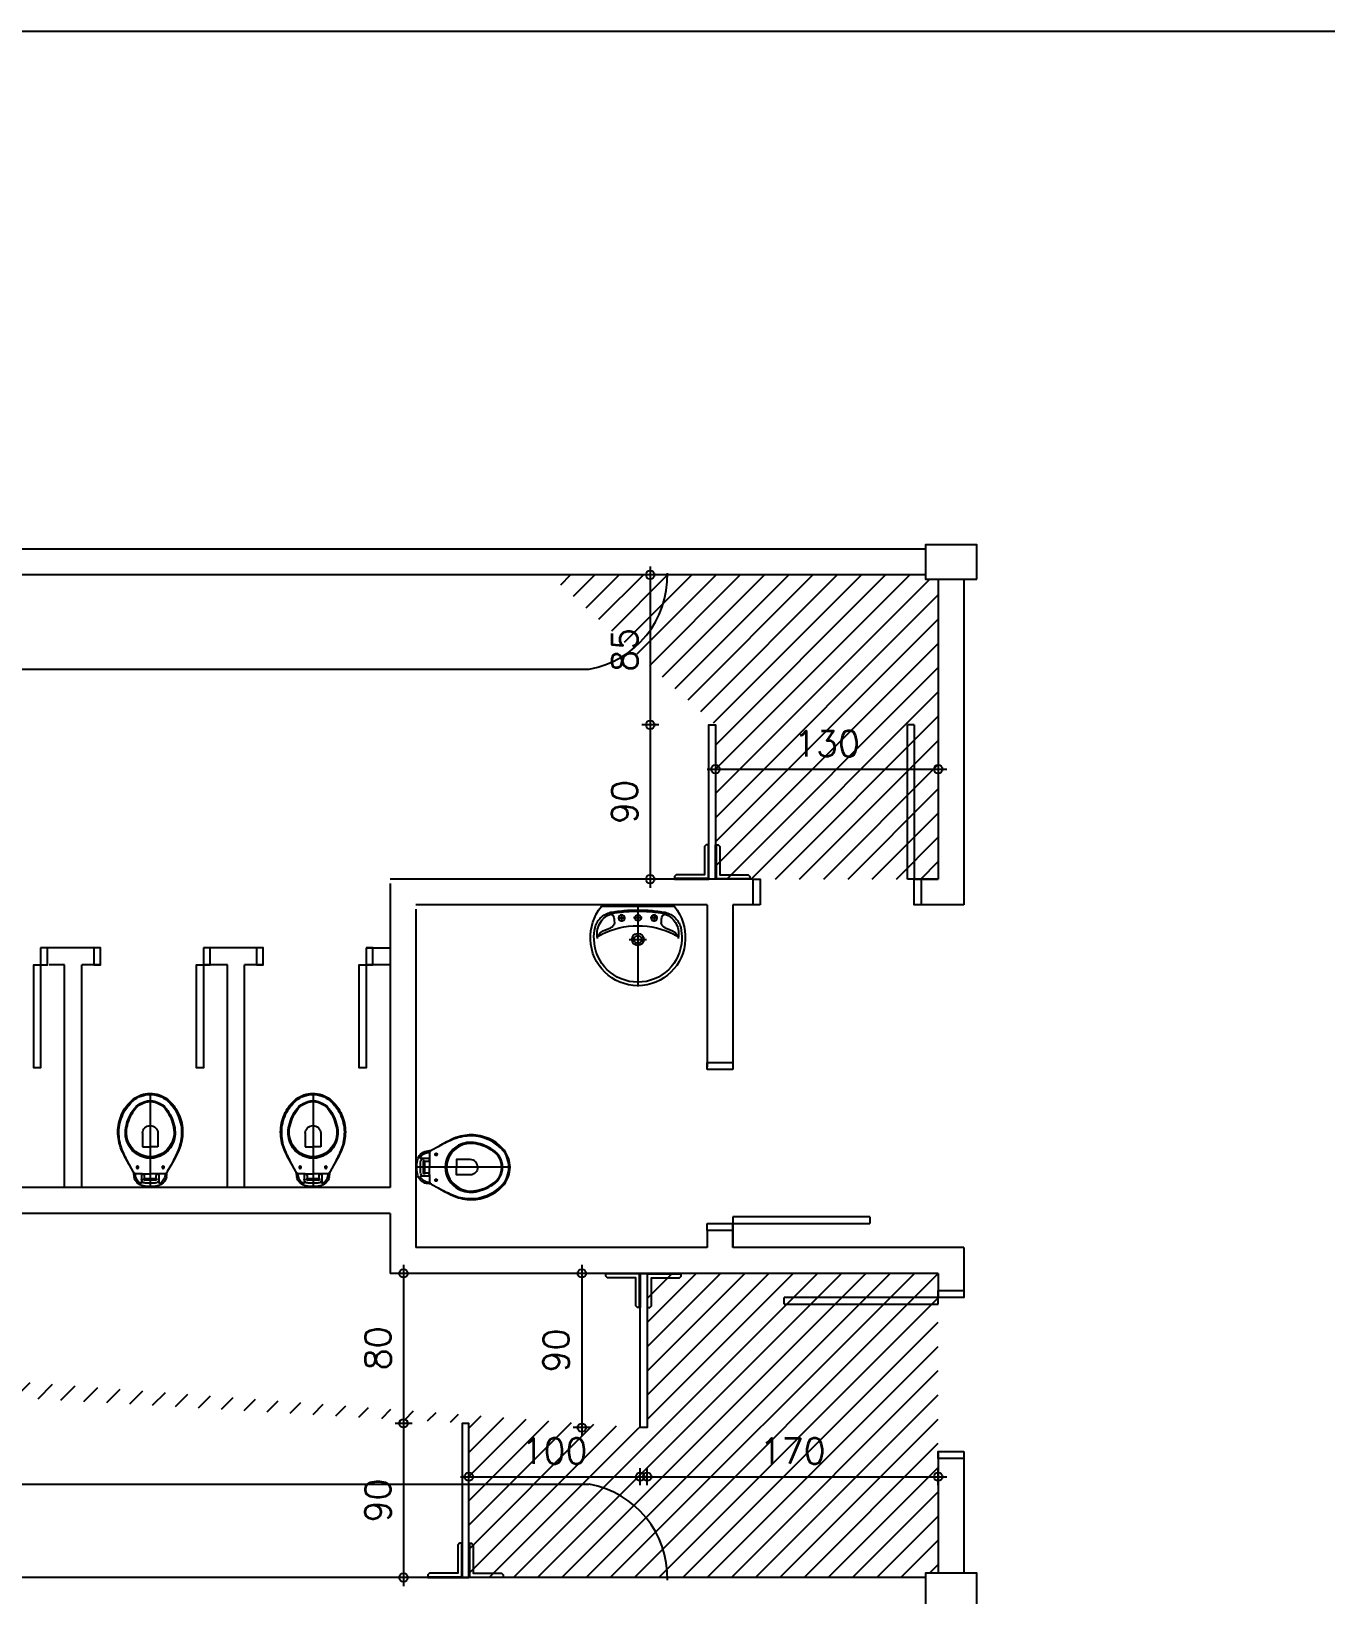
# Model space of a CAD drawing. Header units: millimetres. Extents: x 20431 to 27288, y 6147 to 13165.
# Drawn here: x 21344 to 22099, y 12253 to 13165 of the extents above; entities that cross this region are included whole.
import ezdxf

# ---------------------------------------------------------------- set-up
doc = ezdxf.new("R2010")
doc.units = ezdxf.units.MM
doc.header["$MEASUREMENT"] = 0
doc.linetypes.add('CONTINU', pattern=[0])
for name, color, linetype in [('Arqui-02', 2, 'Continuous'), ('Arqui-Aberturas', 63, 'Continuous'), ('Arqui-DivisóriaGesso', 211, 'Continuous'), ('Arqui-DivisóriaLeve', 241, 'Continuous'), ('Arqui-Louças', 30, 'Continuous'), ('Arqui-Paredes', 3, 'Continuous'), ('Arqui-Pilares', 4, 'Continuous')]:
    doc.layers.add(name, color=color, linetype=linetype)
doc.styles.get("Standard").update_dxf_attribs({"font": 'romans.shx'})
doc.dimstyles.new('75', dxfattribs={"dimtxt": 15, "dimasz": 10, "dimexe": 7.5, "dimexo": 7.5, "dimgap": 7.5, "dimtad": 1, "dimdec": 0, "dimtxsty": 'Standard', "dimblk": 'ARCHTICK', "dimcen": 2.5, "dimdle": 7.5, "dimse1": 1, "dimse2": 1, "dimsd1": 1, "dimsd2": 1, "dimclrd": 256, "dimclre": 256, "dimclrt": 2, "dimadec": 0, "dimazin": 0, "dimtfac": 1, "dimtdec": 0, "dimtix": 1, "dimtmove": 2, "dimatfit": 3, "dimfxl": 1, "dimarcsym": 0})
pattern_1 = [(45, (0, 0), (-7.071068, 7.071068), [])]

# ---------------------------------------------------------------- blocks, each defined once
blk = doc.blocks.new('*D45')
at = {"layer": 'DEFPOINTS', "color": 0, "transparency": 16777216}
for p in [(21743.3, 12734.77), (21873.3, 12734.77), (21873.3, 12734.77)]:
    blk.add_point(p, dxfattribs=at)
at = {"layer": 'Arqui-DivisóriaLeve', "color": 2, "transparency": 16777216, "insert": (21808.3, 12749.77), "char_height": 15, "attachment_point": 5}
blk.add_mtext('130', dxfattribs=at)
blk = doc.blocks.new('_ArchTick')
at = {"color": 0, "linetype": 'ByBlock', "const_width": 0.15}
blk.add_lwpolyline([(-0.5, -0.5), (0.5, 0.5)], dxfattribs=at)
blk = doc.blocks.new('*D46')
at = {"layer": 'DEFPOINTS', "color": 0, "transparency": 16777216}
for p in [(21705.18, 12760.65), (21705.18, 12760.65), (21705.18, 12670.65)]:
    blk.add_point(p, dxfattribs=at)
at = {"layer": 'Arqui-DivisóriaLeve', "color": 2, "transparency": 16777216, "insert": (21690.18, 12715.65), "char_height": 15, "attachment_point": 5, "rotation": 90}
blk.add_mtext('90', dxfattribs=at)
blk = doc.blocks.new('*D47')
at = {"layer": 'DEFPOINTS', "color": 0, "transparency": 16777216}
for p in [(21599.3, 12322.01), (21599.3, 12322.01), (21699.3, 12322.01)]:
    blk.add_point(p, dxfattribs=at)
at = {"layer": 'Arqui-DivisóriaLeve', "color": 2, "transparency": 16777216, "insert": (21649.3, 12337.01), "char_height": 15, "attachment_point": 5}
blk.add_mtext('100', dxfattribs=at)
blk = doc.blocks.new('*D48')
at = {"layer": 'DEFPOINTS', "color": 0, "transparency": 16777216}
for p in [(21561.18, 12353.15), (21561.18, 12353.15), (21561.18, 12263.15)]:
    blk.add_point(p, dxfattribs=at)
at = {"layer": 'Arqui-DivisóriaLeve', "color": 2, "transparency": 16777216, "insert": (21546.18, 12308.15), "char_height": 15, "attachment_point": 5, "rotation": 90}
blk.add_mtext('90', dxfattribs=at)
blk = doc.blocks.new('*D49')
at = {"layer": 'DEFPOINTS', "color": 0, "transparency": 16777216}
for p in [(21665.18, 12440.65), (21665.18, 12440.65), (21665.18, 12350.65)]:
    blk.add_point(p, dxfattribs=at)
at = {"layer": 'Arqui-DivisóriaLeve', "color": 2, "transparency": 16777216, "insert": (21650.18, 12395.65), "char_height": 15, "attachment_point": 5, "rotation": 90}
blk.add_mtext('90', dxfattribs=at)
blk = doc.blocks.new('*D50')
at = {"layer": 'DEFPOINTS', "color": 0, "transparency": 16777216}
for p in [(21703.3, 12322.01), (21873.3, 12322.01), (21873.3, 12322.01)]:
    blk.add_point(p, dxfattribs=at)
at = {"layer": 'Arqui-DivisóriaLeve', "color": 2, "transparency": 16777216, "insert": (21788.3, 12337.01), "char_height": 15, "attachment_point": 5}
blk.add_mtext('170', dxfattribs=at)
blk = doc.blocks.new('*D51')
at = {"layer": 'DEFPOINTS', "color": 0, "transparency": 16777216}
for p in [(21561.18, 12440.65), (21561.18, 12440.65), (21561.18, 12353.15)]:
    blk.add_point(p, dxfattribs=at)
at = {"layer": 'Arqui-DivisóriaLeve', "color": 2, "transparency": 16777216, "insert": (21546.18, 12396.9), "char_height": 15, "attachment_point": 5, "rotation": 90}
blk.add_mtext('80', dxfattribs=at)
blk = doc.blocks.new('*D52')
at = {"layer": 'DEFPOINTS', "color": 0, "transparency": 16777216}
for p in [(21705.18, 12848.15), (21705.18, 12848.15), (21705.18, 12760.65)]:
    blk.add_point(p, dxfattribs=at)
at = {"layer": 'Arqui-DivisóriaLeve', "color": 2, "transparency": 16777216, "insert": (21690.18, 12804.4), "char_height": 15, "attachment_point": 5, "rotation": 90}
blk.add_mtext('85', dxfattribs=at)

msp = doc.modelspace()

# ---------------------------------------------------------------- hatches: boundary and pattern name
at = {"layer": 'Arqui-DivisóriaLeve'}
h = msp.add_hatch(dxfattribs=at)
h.set_pattern_fill('_USER', color=256, scale=10, angle=45, style=0, pattern_type=0)
h.set_pattern_definition(pattern_1)
h.paths.add_polyline_path([(21646.63, 12848.15), (21865.8, 12848.15), (21865.8, 12845.65), (21873.3, 12845.65), (21873.3, 12670.65), (21743.3, 12670.65), (21743.3, 12760.65)])
h = msp.add_hatch(dxfattribs=at)
h.set_pattern_fill('_USER', color=256, scale=10, angle=45, style=0, pattern_type=0)
h.set_pattern_definition(pattern_1)
h.paths.add_polyline_path([(21873.3, 12440.65), (21703.3, 12440.65), (21703.3, 12350.65), (21699.3, 12350.65), (20988.3, 12403.32), (20988.3, 12388.04), (21599.3, 12353.15), (21599.3, 12263.15), (21865.8, 12263.15), (21865.8, 12265.65), (21873.3, 12265.65)])

# ---------------------------------------------------------------- linework, layer by layer
at = {"layer": 'Arqui-02'}
for p, q in [((21384.3, 12630.65), (21353.3, 12630.65)), ((21479.3, 12630.65), (21448.3, 12630.65)), ((21539.3, 12630.65), (21553.3, 12630.65)), ((21363.3, 12620.65), (21354.3, 12620.65)), ((21384.3, 12620.65), (21373.3, 12620.65)), ((21458.3, 12620.65), (21444.3, 12620.65)), ((21479.3, 12620.65), (21468.3, 12620.65)), ((21553.3, 12620.65), (21539.3, 12620.65))]:
    msp.add_line(p, q, dxfattribs=at)
for points in [[(21349.3, 12630.65), (21349.3, 12620.65), (21353.3, 12620.65), (21353.3, 12630.65)], [(21380.3, 12630.65), (21380.3, 12620.65), (21384.3, 12620.65), (21384.3, 12630.65)], [(21380.3, 12630.65), (21380.3, 12620.65), (21384.3, 12620.65), (21384.3, 12630.65)], [(21444.3, 12630.65), (21444.3, 12620.65), (21448.3, 12620.65), (21448.3, 12630.65)], [(21475.3, 12630.65), (21475.3, 12620.65), (21479.3, 12620.65), (21479.3, 12630.65)], [(21475.3, 12630.65), (21475.3, 12620.65), (21479.3, 12620.65), (21479.3, 12630.65)], [(21539.3, 12630.65), (21539.3, 12620.65), (21543.3, 12620.65), (21543.3, 12630.65)], [(21349.3, 12620.65), (21349.3, 12560.65), (21345.3, 12560.65), (21345.3, 12620.65)], [(21444.3, 12620.65), (21444.3, 12560.65), (21440.3, 12560.65), (21440.3, 12620.65)], [(21539.3, 12620.65), (21539.3, 12560.65), (21535.3, 12560.65), (21535.3, 12620.65)]]:
    msp.add_lwpolyline(points, close=True, dxfattribs=at)
for points in [[(21363.3, 12490.65), (21363.3, 12620.65)], [(21373.3, 12490.65), (21373.3, 12620.65)], [(21458.3, 12490.65), (21458.3, 12620.65)], [(21458.3, 12490.65), (21458.3, 12620.65)], [(21468.3, 12490.65), (21468.3, 12620.65)]]:
    msp.add_lwpolyline(points, dxfattribs=at)
at = {"layer": 'Arqui-Aberturas'}
for p, q in [((21855.3, 12670.65), (21855.3, 12760.65)), ((21859.3, 12760.65), (21855.3, 12760.65)), ((21859.3, 12760.65), (21859.3, 12670.65)), ((21859.3, 12670.65), (21855.3, 12670.65)), ((21859.3, 12670.65), (21873.3, 12670.65)), ((21859.3, 12670.65), (21873.3, 12670.65)), ((21859.3, 12670.65), (21873.3, 12670.65)), ((21738.3, 12559.65), (21738.3, 12563.65)), ((21738.3, 12563.65), (21753.3, 12563.65)), ((21753.3, 12563.65), (21753.3, 12559.65)), ((21753.3, 12559.65), (21738.3, 12559.65)), ((21738.3, 12465.65), (21738.3, 12469.65)), ((21738.3, 12469.65), (21753.3, 12469.65)), ((21743.3, 12469.65), (21753.3, 12469.65)), ((21753.3, 12473.65), (21753.3, 12469.65)), ((21833.3, 12473.65), (21753.3, 12473.65)), ((21753.3, 12469.65), (21753.3, 12465.65)), ((21753.3, 12469.65), (21833.3, 12469.65)), ((21833.3, 12473.65), (21833.3, 12469.65)), ((21753.3, 12465.65), (21738.3, 12465.65)), ((21783.3, 12422.65), (21783.3, 12426.65)), ((21873.3, 12426.65), (21783.3, 12426.65)), ((21873.3, 12422.65), (21873.3, 12426.65)), ((21783.3, 12422.65), (21873.3, 12422.65)), ((21873.3, 12336.15), (21873.3, 12332.15))]:
    msp.add_line(p, q, dxfattribs=at)
for points in [[(21769.3, 12655.65), (21765.3, 12655.65), (21765.3, 12670.65), (21769.3, 12670.65)], [(21888.3, 12430.65), (21888.3, 12426.65), (21873.3, 12426.65), (21873.3, 12430.65)], [(21888.3, 12336.65), (21888.3, 12332.65), (21873.3, 12332.65), (21873.3, 12336.65)]]:
    msp.add_lwpolyline(points, close=True, dxfattribs=at)
msp.add_lwpolyline([(21873.3, 12670.65), (21859.3, 12670.65)], dxfattribs=at)
at = {"layer": 'Arqui-DivisóriaGesso'}
msp.add_lwpolyline([(20778.73, 13165.33), (23641, 13165.33), (23641, 9846.03), (20778.73, 9846.03)], close=True, dxfattribs=at)
at = {"layer": 'Arqui-DivisóriaLeve'}
for p, q in [((21705.18, 12853.15), (21705.18, 12665.65)), ((21710.18, 12760.65), (21700.18, 12760.65)), ((21738.3, 12734.77), (21878.3, 12734.77)), ((21561.18, 12445.65), (21561.18, 12258.15)), ((21665.18, 12445.65), (21665.18, 12345.65)), ((21566.18, 12353.15), (21556.18, 12353.15)), ((21670.18, 12350.65), (21660.18, 12350.65)), ((21699.3, 12317.01), (21699.3, 12327.01)), ((21703.3, 12317.01), (21703.3, 12327.01)), ((21873.3, 12317.01), (21873.3, 12327.01)), ((21594.3, 12322.01), (21878.3, 12322.01))]:
    msp.add_line(p, q, dxfattribs=at)
for points in [[(21739.3, 12670.65), (21739.3, 12760.65), (21743.3, 12760.65), (21743.3, 12670.65)], [(21739.3, 12690.65), (21737.76, 12690.65), (21736.76, 12689.65), (21736.76, 12673.19), (21720.3, 12673.19), (21719.3, 12672.19), (21719.3, 12670.65), (21739.3, 12670.65)], [(21743.3, 12690.65), (21744.84, 12690.65), (21745.84, 12689.65), (21745.84, 12673.19), (21762.3, 12673.19), (21763.3, 12672.19), (21763.3, 12670.65), (21743.3, 12670.65)], [(21699.3, 12420.65), (21697.76, 12420.65), (21696.76, 12421.65), (21696.76, 12438.11), (21680.3, 12438.11), (21679.3, 12439.11), (21679.3, 12440.65), (21699.3, 12440.65)], [(21703.3, 12440.65), (21703.3, 12350.65), (21699.3, 12350.65), (21699.3, 12440.65)], [(21703.3, 12420.65), (21704.84, 12420.65), (21705.84, 12421.65), (21705.84, 12438.11), (21722.3, 12438.11), (21723.3, 12439.11), (21723.3, 12440.65), (21703.3, 12440.65)], [(21599.3, 12263.15), (21599.3, 12353.15), (21595.3, 12353.15), (21595.3, 12263.15)], [(21595.3, 12283.15), (21593.76, 12283.15), (21592.76, 12282.15), (21592.76, 12265.69), (21576.3, 12265.69), (21575.3, 12264.69), (21575.3, 12263.15), (21595.3, 12263.15)], [(21599.3, 12283.15), (21600.84, 12283.15), (21601.84, 12282.15), (21601.84, 12265.69), (21618.3, 12265.69), (21619.3, 12264.69), (21619.3, 12263.15), (21599.3, 12263.15)]]:
    msp.add_lwpolyline(points, close=True, dxfattribs=at)
for points in [[(21738.98, 12690.65), (21738.98, 12670.97), (21719.3, 12670.97)], [(21743.62, 12690.65), (21743.62, 12670.97), (21763.3, 12670.97)], [(21698.98, 12420.65), (21698.98, 12440.34), (21679.3, 12440.34)], [(21703.62, 12420.65), (21703.62, 12440.34), (21723.3, 12440.34)], [(21594.98, 12283.15), (21594.98, 12263.47), (21575.3, 12263.47)], [(21599.62, 12283.15), (21599.62, 12263.47), (21619.3, 12263.47)]]:
    msp.add_lwpolyline(points, dxfattribs=at)
for centre in [(21705.18, 12848.15), (21705.18, 12760.65), (21743.3, 12734.77), (21873.3, 12734.77), (21705.18, 12670.65), (21561.18, 12440.65), (21665.18, 12440.65), (21561.18, 12353.15), (21665.18, 12350.65), (21599.3, 12322.01), (21699.3, 12322.01), (21703.3, 12322.01), (21873.3, 12322.01), (21561.18, 12263.15)]:
    msp.add_circle(centre, 2.5, dxfattribs=at)
at = {"layer": 'Arqui-Louças', "linetype": 'CONTINU'}
for p, q in [((20988.3, 12793.15), (21669.59, 12793.15)), ((21677.21, 12654.95), (21697.92, 12654.95)), ((21697.92, 12655.65), (21697.92, 12607.95)), ((21697.92, 12654.95), (21718.64, 12654.95)), ((21686.22, 12648.05), (21690.72, 12648.05)), ((21688.42, 12650.25), (21688.42, 12645.75)), ((21697.92, 12648.05), (21695.42, 12648.05)), ((21700.42, 12648.05), (21697.92, 12648.05)), ((21709.62, 12648.05), (21705.12, 12648.05)), ((21707.42, 12650.25), (21707.42, 12645.75)), ((21692.92, 12635.45), (21697.92, 12635.45)), ((21697.92, 12635.45), (21702.92, 12635.45)), ((21413.3, 12545.65), (21413.3, 12490.65)), ((21508.3, 12545.65), (21508.3, 12490.65)), ((21408.8, 12522.45), (21408.8, 12514.45)), ((21417.8, 12522.45), (21417.8, 12514.45)), ((21503.8, 12522.45), (21503.8, 12514.45)), ((21512.8, 12522.45), (21512.8, 12514.45)), ((21408.8, 12514.45), (21413.3, 12514.45)), ((21417.8, 12514.45), (21413.3, 12514.45)), ((21503.8, 12514.45), (21508.3, 12514.45)), ((21512.8, 12514.45), (21508.3, 12514.45)), ((21579.1, 12510.05), (21581.1, 12510.05)), ((21580.2, 12511.05), (21580.2, 12509.05)), ((21401.3, 12503.65), (21400.2, 12505.65)), ((21403.33, 12499.99), (21401.3, 12503.65)), ((21403.51, 12499.66), (21403.36, 12499.94)), ((21403.37, 12499.88), (21403.81, 12496.96)), ((21404.8, 12502.55), (21406.8, 12502.55)), ((21408.8, 12498.65), (21405.25, 12498.65)), ((21405.8, 12501.45), (21405.8, 12503.45)), ((21408.2, 12498.65), (21408.2, 12495.4)), ((21408.8, 12498.65), (21413.29, 12498.65)), ((21409.8, 12497.65), (21409.8, 12496.36)), ((21417.8, 12498.65), (21413.3, 12498.65)), ((21416.8, 12496.36), (21416.8, 12497.65)), ((21421.35, 12498.65), (21417.8, 12498.65)), ((21418.4, 12498.65), (21418.4, 12495.4)), ((21421.8, 12502.55), (21419.8, 12502.55)), ((21420.8, 12501.45), (21420.8, 12503.45)), ((21422.78, 12496.96), (21423.23, 12499.88)), ((21423.24, 12499.94), (21423.08, 12499.66)), ((21425.3, 12503.65), (21423.26, 12499.99)), ((21426.4, 12505.65), (21425.3, 12503.65)), ((21496.3, 12503.65), (21495.2, 12505.65)), ((21498.33, 12499.99), (21496.3, 12503.65)), ((21498.51, 12499.66), (21498.36, 12499.94)), ((21498.37, 12499.88), (21498.81, 12496.96)), ((21499.8, 12502.55), (21501.8, 12502.55)), ((21503.8, 12498.65), (21500.25, 12498.65)), ((21500.8, 12501.45), (21500.8, 12503.45)), ((21503.2, 12498.65), (21503.2, 12495.4)), ((21503.8, 12498.65), (21508.29, 12498.65)), ((21504.8, 12497.65), (21504.8, 12496.36)), ((21512.8, 12498.65), (21508.3, 12498.65)), ((21511.8, 12496.36), (21511.8, 12497.65)), ((21516.35, 12498.65), (21512.8, 12498.65)), ((21513.4, 12498.65), (21513.4, 12495.4)), ((21516.8, 12502.55), (21514.8, 12502.55)), ((21515.8, 12501.45), (21515.8, 12503.45)), ((21517.78, 12496.96), (21518.23, 12499.88)), ((21518.24, 12499.94), (21518.08, 12499.66)), ((21520.3, 12503.65), (21518.26, 12499.99)), ((21521.4, 12505.65), (21520.3, 12503.65)), ((21623.3, 12502.55), (21568.3, 12502.55)), ((21408.2, 12495.4), (21408.2, 12493.56)), ((21409.8, 12496), (21413.3, 12496)), ((21409.8, 12495.15), (21413.3, 12495.15)), ((21410.2, 12493.4), (21413.3, 12493.4)), ((21413.3, 12496), (21416.8, 12496)), ((21413.3, 12495.15), (21416.8, 12495.15)), ((21413.3, 12493.4), (21416.4, 12493.4)), ((21418.4, 12495.4), (21418.4, 12493.56)), ((21503.2, 12495.4), (21503.2, 12493.56)), ((21504.8, 12496), (21508.3, 12496)), ((21504.8, 12495.15), (21508.3, 12495.15)), ((21505.2, 12493.4), (21508.3, 12493.4)), ((21508.3, 12496), (21511.8, 12496)), ((21508.3, 12495.15), (21511.8, 12495.15)), ((21508.3, 12493.4), (21511.4, 12493.4)), ((21513.4, 12495.4), (21513.4, 12493.56)), ((21579.1, 12495.05), (21581.1, 12495.05)), ((21580.2, 12494.05), (21580.2, 12496.05)), ((20988.3, 12317.61), (21669.59, 12317.61))]:
    msp.add_line(p, q, dxfattribs=at)
for points in [[(21576.3, 12498.05), (21576.3, 12494.5, 0.269143), (21577.31, 12492.76), (21577.58, 12492.6, -0.044891), (21577.63, 12492.58), (21581.3, 12490.55, 0.036783), (21583.3, 12489.35, 0.0196), (21587.3, 12487.25, 0.056836), (21593.3, 12484.75, 0.089116), (21603.3, 12483.75, 0.095425), (21613.3, 12487, 0.091656), (21619.85, 12492.55, 0.16072), (21623.3, 12502.55, 0.16072), (21619.85, 12512.55, 0.091656), (21613.3, 12518.1, 0.095425), (21603.3, 12521.35, 0.089116), (21593.3, 12520.35, 0.056836), (21587.3, 12517.85, 0.0196), (21583.3, 12515.75, 0.036783), (21581.3, 12514.55), (21577.63, 12512.51, -0.044891), (21577.58, 12512.49), (21577.31, 12512.33, 0.269143), (21576.3, 12510.59), (21576.3, 12507.05)], [(21581.3, 12490.55), (21583.3, 12489.45, 0.0204), (21587.3, 12487.55, 0.050595), (21593.3, 12485.2, 0.089432), (21603.3, 12484.4, 0.098712), (21613.3, 12487.8, 0.072481), (21619, 12492.55, 0.182574), (21622.6, 12502.55, 0.182574), (21619, 12512.55, 0.072481), (21613.3, 12517.3, 0.098712), (21603.3, 12520.7, 0.089432), (21593.3, 12519.9, 0.050595), (21587.3, 12517.55, 0.0204), (21583.3, 12515.65), (21581.3, 12514.55)], [(21577.58, 12492.6, 0.047116), (21577.53, 12492.62), (21574.61, 12493.06, -0.305161), (21569.3, 12498.55, -0.049506), (21568.9, 12502.55, -0.049506), (21569.3, 12506.55, -0.305161), (21574.61, 12512.03), (21577.53, 12512.47, 0.047116), (21577.58, 12512.49)], [(21576.3, 12507.65), (21573.05, 12507.65), (21571.21, 12507.65, -0.5854), (21570.86, 12508.25, -0.134872), (21573.3, 12510.55, -0.082359), (21576.43, 12511.32)], [(21573.05, 12497.45, -0.414214), (21571.05, 12499.45), (21571.05, 12502.55), (21571.05, 12505.65, -0.414214), (21573.05, 12507.65)], [(21576.3, 12498.05, 0.414214), (21575.3, 12499.05), (21574, 12499.05, 0.226163), (21573.46, 12498.79, -0.733322), (21572.8, 12499.05), (21572.8, 12502.55), (21572.8, 12506.05, -0.733322), (21573.46, 12506.3, 0.226163), (21574, 12506.05), (21575.3, 12506.05, 0.414214), (21576.3, 12507.05)], [(21604.5, 12502.55, 0.394755), (21600.1, 12507.05), (21592.1, 12507.05), (21592.1, 12502.55)], [(21576.3, 12497.45), (21573.05, 12497.45), (21571.21, 12497.45, 0.5854), (21570.86, 12496.84, 0.134872), (21573.3, 12494.55, 0.082359), (21576.43, 12493.77)], [(21604.5, 12502.55, -0.394755), (21600.1, 12498.05), (21592.1, 12498.05), (21592.1, 12502.55)]]:
    msp.add_lwpolyline(points, format="xyb", dxfattribs=at)
for points in [[(21593.3, 12515.35, 0.278895), (21585.45, 12502.55, 0.278895), (21593.3, 12489.75, 0.167831), (21603.3, 12488.3, 0.098952), (21613.3, 12492.35, 0.247323), (21619, 12502.55, 0.247323), (21613.3, 12512.75, 0.098952), (21603.3, 12516.8, 0.167831)], [(21593.3, 12514.45, 0.264523), (21586.3, 12502.55, 0.264523), (21593.3, 12490.65, 0.185303), (21603.3, 12488.9, 0.106842), (21613.3, 12493.05, 0.250606), (21618.5, 12502.55, 0.250606), (21613.3, 12512.05, 0.106842), (21603.3, 12516.2, 0.185303)]]:
    msp.add_lwpolyline(points, format="xyb", close=True, dxfattribs=at)
for points in [[(21573.65, 12499.05), (21573.65, 12502.55), (21573.65, 12506.05)], [(21576.3, 12507.05), (21576.3, 12502.55)], [(21576.3, 12498.05), (21576.3, 12502.54)]]:
    msp.add_lwpolyline(points, dxfattribs=at)
for centre in [(21580.2, 12510.05), (21580.2, 12495.05)]:
    msp.add_circle(centre, 0.65, dxfattribs=at)
for centre, start, end in [((21659.74, 12847.71), 280.23662, 1.47115), ((21659.74, 12263.06), 358.52885, 79.76338)]:
    msp.add_arc(centre, 55.44, start, end, dxfattribs=at)
at = {"layer": 'Arqui-Louças', "linetype": 'CONTINU', "extrusion": (0, 0, -1)}
for centre, major_axis, start_param, end_param in [((21699.72, 12636.53), (-20.84, 20.84), 5.459309, 6.156503), ((21677.21, 12653.95), (-0.707, 0.707), 6.156503, 7.068583), ((21699.32, 12544.87), (-76.26, 76.26), 0.632744, 0.716738), ((21697.58, 12560.43), (64.71, 64.71), -0.929656, -0.781649), ((21699.43, 12472.43), (-127.41, 127.41), 0.743747, 0.777059), ((21696.42, 12472.43), (127.41, 127.41), -0.777059, -0.743747), ((21698.27, 12560.43), (-64.71, 64.71), 0.781649, 0.929656), ((21696.53, 12544.87), (76.26, 76.26), -0.716738, -0.632744), ((21718.64, 12653.95), (0.707, 0.707), -0.785398, 0.126682), ((21696.13, 12636.53), (20.84, 20.84), 0.126682, 0.823876), ((21684.01, 12639.76), (-8.06, 8.06), 5.73614, 6.364603), ((21685.74, 12639.13), (-8.17, 8.17), 5.700597, 6.437652), ((21684.65, 12639.71), (-8.4, 8.4), 0.042778, 0.63918), ((21697.25, 12599.68), (-30.96, 30.96), 0.302553, 0.800757), ((21686.2, 12639.97), (-7.9, 7.9), 0.076606, 0.625918), ((21682.04, 12648.47), (-1.22, 1.22), 0.480803, 1.706031), ((21680.92, 12645.36), (-2.34, 2.34), 2.38729, 3.617336), ((21682.62, 12648.91), (0.707, 0.707), 0.135235, 0.460141), ((21671.69, 12645.22), (-8.86, 8.86), 2.030937, 2.353757), ((21688.42, 12648.05), (1.24, 1.24), 3.926991, 10.210176), ((21697.92, 12648.05), (-1.24, 1.24), 3.926991, 7.068583), ((21697.92, 12648.05), (-1.24, 1.24), 0.785398, 3.926991), ((21698.6, 12599.68), (30.96, 30.96), -0.800757, -0.302553), ((21707.42, 12648.05), (-1.24, 1.24), 5.497787, 11.780972), ((21709.65, 12639.97), (7.9, 7.9), -0.625918, -0.076606), ((21724.16, 12645.22), (8.86, 8.86), 3.929428, 4.252248), ((21714.93, 12645.36), (2.34, 2.34), 2.665849, 3.895895), ((21713.23, 12648.91), (-0.707, 0.707), 5.823044, 6.14795), ((21713.81, 12648.47), (1.22, 1.22), 4.577154, 5.802382), ((21711.19, 12639.71), (8.4, 8.4), -0.63918, -0.042778), ((21710.11, 12639.13), (8.17, 8.17), -0.154466, 0.582588), ((21711.84, 12639.76), (-8.06, 8.06), 1.489378, 2.117842), ((21698.01, 12636.2), (0.14, 27.74), 3.139816, 4.678416), ((21695.96, 12636.95), (16.74, 16.74), 3.863606, 4.161386), ((21698.01, 12636.2), (0.02, 25.69), 3.143972, 4.682572), ((21687.49, 12638.63), (9.45, 9.45), 3.732789, 4.139711), ((21675.65, 12636.28), (0.915, 0.915), 3.750147, 4.904316), ((21681.97, 12626.91), (8.91, 8.91), -1.378922, -1.359856), ((21677.76, 12637.43), (1.86, 1.86), 3.934876, 4.966944), ((21681.97, 12626.91), (8.91, 8.91), -1.359856, -1.197561), ((21691.05, 12614.83), (20.4, 20.4), -1.316903, -1.107149), ((21697.92, 12635.45), (2.47, 2.47), 2.356194, 5.497787), ((21697.92, 12635.45), (1.59, 1.59), 2.356194, 5.497787), ((21697.92, 12635.45), (2.47, 2.47), -0.785398, 2.356194), ((21697.92, 12635.45), (-1.59, 1.59), 0.785398, 3.926991), ((21697.84, 12636.2), (-0.02, 25.69), 1.600587, 3.139187), ((21697.83, 12636.21), (-0.05, 27.76), 1.60192, 3.140178), ((21704.8, 12614.83), (-20.4, 20.4), 1.107149, 1.316903), ((21713.88, 12626.91), (-8.91, 8.91), 1.197561, 1.359856), ((21718.09, 12637.43), (-1.86, 1.86), 1.316241, 2.348309), ((21713.88, 12626.91), (-8.91, 8.91), 1.359856, 1.378922), ((21720.2, 12636.28), (-0.915, 0.915), 1.378869, 2.533038), ((21708.36, 12638.63), (-9.45, 9.45), 2.143475, 2.550396), ((21699.89, 12636.95), (-16.74, 16.74), 2.121799, 2.419579), ((21413.53, 12528.78), (-11.94, 11.94), 0.13447, 0.771899), ((21413.06, 12529.92), (-10.63, 10.63), 0.078673, 0.801012), ((21413.07, 12528.78), (11.94, 11.94), -0.771899, -0.13447), ((21413.53, 12529.92), (10.63, 10.63), -0.801012, -0.078673), ((21508.53, 12528.78), (-11.94, 11.94), 0.13447, 0.771899), ((21508.06, 12529.92), (-10.63, 10.63), 0.078673, 0.801012), ((21508.07, 12528.78), (11.94, 11.94), -0.771899, -0.13447), ((21508.53, 12529.92), (10.63, 10.63), -0.801012, -0.078673), ((21422.08, 12522.22), (19.66, 19.66), 4.050949, 4.431497), ((21421.93, 12522.13), (-19.1, 19.1), 5.62874, 6.022311), ((21418.24, 12523.92), (16.7, 16.7), 4.44713, 4.812734), ((21420.48, 12522.21), (-18.19, 18.19), 6.047817, 6.337234), ((21426.09, 12520.52), (19.46, 19.46), 4.114538, 4.509062), ((21424.86, 12521.06), (18.12, 18.12), 4.107485, 4.533237), ((21413.61, 12528.83), (-8.86, 8.86), 6.074075, 7.043907), ((21413.41, 12529.37), (-8.12, 8.12), 6.076666, 7.05886), ((21412.99, 12528.83), (8.86, 8.86), -0.760722, 0.20911), ((21413.19, 12529.37), (8.12, 8.12), -0.775675, 0.20652), ((21401.74, 12521.06), (-18.12, 18.12), 1.749948, 2.1757), ((21408.36, 12523.92), (-16.7, 16.7), 1.470451, 1.836056), ((21406.12, 12522.21), (18.19, 18.19), -0.054048, 0.235368), ((21400.51, 12520.52), (-19.46, 19.46), 1.774123, 2.168647), ((21404.67, 12522.13), (-19.1, 19.1), 1.83167, 2.225242), ((21404.51, 12522.22), (-19.66, 19.66), 1.851689, 2.232237), ((21517.08, 12522.22), (19.66, 19.66), 4.050949, 4.431497), ((21516.93, 12522.13), (-19.1, 19.1), 5.62874, 6.022311), ((21513.24, 12523.92), (16.7, 16.7), 4.44713, 4.812734), ((21515.48, 12522.21), (-18.19, 18.19), 6.047817, 6.337234), ((21521.09, 12520.52), (19.46, 19.46), 4.114538, 4.509062), ((21519.86, 12521.06), (18.12, 18.12), 4.107485, 4.533237), ((21508.61, 12528.83), (-8.86, 8.86), 6.074075, 7.043907), ((21508.41, 12529.37), (-8.12, 8.12), 6.076666, 7.05886), ((21507.99, 12528.83), (8.86, 8.86), -0.760722, 0.20911), ((21508.19, 12529.37), (8.12, 8.12), -0.775675, 0.20652), ((21496.74, 12521.06), (-18.12, 18.12), 1.749948, 2.1757), ((21503.36, 12523.92), (-16.7, 16.7), 1.470451, 1.836056), ((21501.12, 12522.21), (18.19, 18.19), -0.054048, 0.235368), ((21495.51, 12520.52), (-19.46, 19.46), 1.774123, 2.168647), ((21499.67, 12522.13), (-19.1, 19.1), 1.83167, 2.225242), ((21499.51, 12522.22), (-19.66, 19.66), 1.851689, 2.232237), ((21422.83, 12523.44), (-20.09, 20.09), 5.220356, 5.575881), ((21423.28, 12522.87), (-19.99, 19.99), 5.239567, 5.596347), ((21414.25, 12522.75), (-10.94, 10.94), 5.021228, 5.686354), ((21413.55, 12522.93), (-10.02, 10.02), 4.958092, 5.690991), ((21413.4, 12522.25), (-3.26, 3.26), 5.542467, 7.046374), ((21413.2, 12522.25), (3.26, 3.26), -0.763189, 0.740718), ((21413.05, 12522.93), (10.02, 10.02), 0.592195, 1.325093), ((21412.35, 12522.75), (10.94, 10.94), 0.596832, 1.261958), ((21403.32, 12522.87), (19.99, 19.99), 0.686838, 1.043618), ((21403.77, 12523.44), (20.09, 20.09), 0.707305, 1.062829), ((21517.83, 12523.44), (-20.09, 20.09), 5.220356, 5.575881), ((21518.28, 12522.87), (-19.99, 19.99), 5.239567, 5.596347), ((21509.25, 12522.75), (-10.94, 10.94), 5.021228, 5.686354), ((21508.55, 12522.93), (-10.02, 10.02), 4.958092, 5.690991), ((21508.4, 12522.25), (-3.26, 3.26), 5.542467, 7.046374), ((21508.2, 12522.25), (3.26, 3.26), -0.763189, 0.740718), ((21508.05, 12522.93), (10.02, 10.02), 0.592195, 1.325093), ((21507.35, 12522.75), (10.94, 10.94), 0.596832, 1.261958), ((21498.32, 12522.87), (19.99, 19.99), 0.686838, 1.043618), ((21498.77, 12523.44), (20.09, 20.09), 0.707305, 1.062829), ((21423.06, 12523.62), (-20.28, 20.28), 4.989445, 5.216547), ((21426.7, 12524.24), (22.57, 22.57), 3.452586, 3.654792), ((21413.39, 12522.31), (10.26, 10.26), 2.362355, 3.45029), ((21413.5, 12522.61), (-9.87, 9.87), 3.941516, 4.975914), ((21413.21, 12522.31), (-10.26, 10.26), 2.832895, 3.92083), ((21413.1, 12522.61), (9.87, 9.87), 1.307271, 2.34167), ((21399.9, 12524.24), (-22.57, 22.57), 2.628393, 2.8306), ((21403.54, 12523.62), (20.28, 20.28), 1.066639, 1.29374), ((21518.06, 12523.62), (-20.28, 20.28), 4.989445, 5.216547), ((21521.7, 12524.24), (22.57, 22.57), 3.452586, 3.654792), ((21508.39, 12522.31), (10.26, 10.26), 2.362355, 3.45029), ((21508.5, 12522.61), (-9.87, 9.87), 3.941516, 4.975914), ((21508.21, 12522.31), (-10.26, 10.26), 2.832895, 3.92083), ((21508.1, 12522.61), (9.87, 9.87), 1.307271, 2.34167), ((21494.9, 12524.24), (-22.57, 22.57), 2.628393, 2.8306), ((21498.54, 12523.62), (20.28, 20.28), 1.066639, 1.29374), ((21450.05, 12534.43), (-40.76, 40.76), 4.975145, 5.053536), ((21448.25, 12530.93), (-38.39, 38.39), 5.013545, 5.095132), ((21378.35, 12530.93), (38.39, 38.39), 1.188053, 1.26964), ((21376.55, 12534.43), (40.76, 40.76), 1.22965, 1.308041), ((21545.05, 12534.43), (-40.76, 40.76), 4.975145, 5.053536), ((21543.25, 12530.93), (-38.39, 38.39), 5.013545, 5.095132), ((21473.35, 12530.93), (38.39, 38.39), 1.188053, 1.26964), ((21471.55, 12534.43), (40.76, 40.76), 1.22965, 1.308041), ((21414.27, 12512.8), (11.22, 11.22), 3.313039, 3.460103), ((21403.07, 12499.84), (0.212, 0.212), 0.266252, 0.445696), ((21403.07, 12499.84), (0.212, 0.212), 0.445696, 0.634023), ((21405.25, 12500.65), (-1.41, 1.41), 3.926991, 4.978641), ((21410.5, 12498.38), (4.83, 4.83), 2.533065, 3.717804), ((21414.36, 12499.55), (6.98, 6.98), 3.521539, 3.850234), ((21405.8, 12502.55), (0.46, 0.46), 2.356194490072496, 8.639379797252083), ((21408.8, 12497.65), (0.707, 0.707), -0.785399, 0.785398), ((21417.8, 12497.65), (-0.707, 0.707), 5.497787, 7.068584), ((21416.1, 12498.38), (-4.83, 4.83), 2.565381, 3.75012), ((21420.8, 12502.55), (0.46, 0.46), 2.356194490072496, 8.639379797252083), ((21412.23, 12499.55), (-6.98, 6.98), 2.432952, 2.761646), ((21421.35, 12500.65), (1.41, 1.41), 1.304544, 2.356194), ((21423.53, 12499.84), (-0.212, 0.212), 5.649163, 5.837489), ((21423.53, 12499.84), (-0.212, 0.212), 5.837489, 6.016933), ((21412.32, 12512.8), (-11.22, 11.22), 2.823082, 2.970146), ((21509.27, 12512.8), (11.22, 11.22), 3.313039, 3.460103), ((21498.07, 12499.84), (0.212, 0.212), 0.266252, 0.445696), ((21498.07, 12499.84), (0.212, 0.212), 0.445696, 0.634023), ((21500.25, 12500.65), (-1.41, 1.41), 3.926991, 4.978641), ((21505.5, 12498.38), (4.83, 4.83), 2.533065, 3.717804), ((21509.36, 12499.55), (6.98, 6.98), 3.521539, 3.850234), ((21500.8, 12502.55), (0.46, 0.46), 2.356194490072496, 8.639379797252083), ((21503.8, 12497.65), (0.707, 0.707), -0.785399, 0.785398), ((21512.8, 12497.65), (-0.707, 0.707), 5.497787, 7.068584), ((21511.1, 12498.38), (-4.83, 4.83), 2.565381, 3.75012), ((21515.8, 12502.55), (0.46, 0.46), 2.356194490072496, 8.639379797252083), ((21507.23, 12499.55), (-6.98, 6.98), 2.432952, 2.761646), ((21516.35, 12500.65), (1.41, 1.41), 1.304544, 2.356194), ((21518.53, 12499.84), (-0.212, 0.212), 5.649163, 5.837489), ((21518.53, 12499.84), (-0.212, 0.212), 5.837489, 6.016933), ((21507.32, 12512.8), (-11.22, 11.22), 2.823082, 2.970146), ((21410.88, 12498.61), (4.46, 4.46), 2.90386, 3.440111), ((21407.8, 12493.56), (-0.283, 0.283), 2.356194, 4.474656), ((21410.2, 12495.4), (1.41, 1.41), 2.356194, 3.926991), ((21413.31, 12511.6), (14.39, 14.39), 2.356932, 2.554795), ((21409.77, 12495.52), (0.262, 0.262), 2.28571, 4.816676), ((21409.1, 12496.36), (0.495, 0.495), 0.785398, 1.675083), ((21413.28, 12511.6), (-14.39, 14.39), 3.728391, 3.926254), ((21416.4, 12495.4), (-1.41, 1.41), 2.356194, 3.926991), ((21417.5, 12496.36), (-0.495, 0.495), 4.608102, 5.497787), ((21416.83, 12495.52), (-0.262, 0.262), 1.466509, 3.997475), ((21418.8, 12493.56), (0.283, 0.283), 1.80853, 3.926991), ((21415.72, 12498.61), (-4.46, 4.46), 2.843075, 3.379326), ((21505.88, 12498.61), (4.46, 4.46), 2.90386, 3.440111), ((21502.8, 12493.56), (-0.283, 0.283), 2.356194, 4.474656), ((21505.2, 12495.4), (1.41, 1.41), 2.356194, 3.926991), ((21508.31, 12511.6), (14.39, 14.39), 2.356932, 2.554795), ((21504.77, 12495.52), (0.262, 0.262), 2.28571, 4.816676), ((21504.1, 12496.36), (0.495, 0.495), 0.785398, 1.675083), ((21508.28, 12511.6), (-14.39, 14.39), 3.728391, 3.926254), ((21511.4, 12495.4), (-1.41, 1.41), 2.356194, 3.926991), ((21512.5, 12496.36), (-0.495, 0.495), 4.608102, 5.497787), ((21511.83, 12495.52), (-0.262, 0.262), 1.466509, 3.997475), ((21513.8, 12493.56), (0.283, 0.283), 1.80853, 3.926991), ((21510.72, 12498.61), (-4.46, 4.46), 2.843075, 3.379326)]:
    msp.add_ellipse(centre, major_axis=major_axis, ratio=1, start_param=start_param, end_param=end_param, dxfattribs=at)
at = {"layer": 'Arqui-Paredes'}
for p, q in [((21865.8, 12863.15), (20995.8, 12863.15)), ((21865.8, 12848.15), (20995.8, 12848.15)), ((21873.3, 12845.65), (21873.3, 12670.65)), ((21873.3, 12845.65), (21873.3, 12831.65)), ((21888.3, 12845.65), (21888.3, 12655.65)), ((21888.3, 12845.65), (21888.3, 12831.65)), ((21873.3, 12841.65), (21873.3, 12831.65)), ((21888.3, 12841.65), (21888.3, 12831.65)), ((21765.3, 12670.65), (21553.3, 12670.65)), ((21873.3, 12670.65), (21859.3, 12670.65)), ((21859.3, 12670.65), (21873.3, 12670.65)), ((21553.3, 12668.15), (21553.3, 12490.65)), ((21738.3, 12655.65), (21568.3, 12655.65)), ((21568.3, 12653.15), (21568.3, 12455.65)), ((21738.3, 12655.65), (21738.3, 12561.15)), ((21753.3, 12655.65), (21753.3, 12561.15)), ((21765.3, 12655.65), (21753.3, 12655.65)), ((21888.3, 12655.65), (21859.3, 12655.65)), ((21553.3, 12490.65), (21278.3, 12490.65)), ((21553.3, 12475.65), (21263.3, 12475.65)), ((21553.3, 12475.65), (21553.3, 12440.65)), ((21753.3, 12455.65), (21753.3, 12469.65)), ((21738.3, 12465.65), (21738.3, 12455.65)), ((21753.3, 12465.65), (21753.3, 12455.65)), ((21738.3, 12455.65), (21568.3, 12455.65)), ((21888.3, 12455.65), (21753.3, 12455.65)), ((21888.3, 12455.65), (21888.3, 12426.65)), ((21873.3, 12440.65), (21553.3, 12440.65)), ((21873.3, 12440.65), (21873.3, 12426.65)), ((21873.3, 12430.65), (21888.3, 12430.65)), ((21873.3, 12332.65), (21873.3, 12318.15)), ((21888.3, 12332.65), (21888.3, 12318.15)), ((21873.3, 12332.15), (21873.3, 12318.15)), ((21873.3, 12330.15), (21873.3, 12265.65)), ((21873.3, 12325.65), (21873.3, 12311.65)), ((21888.3, 12332.15), (21888.3, 12318.15)), ((21888.3, 12330.15), (21888.3, 12265.65)), ((21888.3, 12325.65), (21888.3, 12311.65)), ((21865.8, 12263.15), (20995.8, 12263.15))]:
    msp.add_line(p, q, dxfattribs=at)
msp.add_lwpolyline([(21863.3, 12655.65), (21859.3, 12655.65), (21859.3, 12670.65), (21863.3, 12670.65)], close=True, dxfattribs=at)
at = {"layer": 'Arqui-Pilares'}
for points in [[(21895.8, 12845.65), (21895.8, 12865.65), (21865.8, 12865.65), (21865.8, 12845.65)], [(21895.8, 12245.65), (21895.8, 12265.65), (21865.8, 12265.65), (21865.8, 12245.65)]]:
    msp.add_lwpolyline(points, close=True, dxfattribs=at)

# ---------------------------------------------------------------- dimensions: what is measured, and where the dimension line sits
at = {"layer": 'Arqui-DivisóriaLeve'}
for base, p1, p2, text, picture, middle in [((21705.18, 12848.15), (21705.18, 12760.65), (21705.18, 12848.15), '85', '*D52', (21690.18, 12804.4)), ((21561.18, 12440.65), (21561.18, 12353.15), (21561.18, 12440.65), '80', '*D51', (21546.18, 12396.9))]:
    dim = msp.add_linear_dim(base=base, p1=p1, p2=p2, angle=90, text=text, dimstyle='75', dxfattribs=at)
    dim.commit()
    dim.dimension.update_dxf_attribs({"geometry": picture, "text_midpoint": middle})
for base, p1, p2, picture, middle in [((21705.18, 12760.65), (21705.18, 12670.65), (21705.18, 12760.65), '*D46', (21690.18, 12715.65)), ((21665.18, 12440.65), (21665.18, 12350.65), (21665.18, 12440.65), '*D49', (21650.18, 12395.65)), ((21561.18, 12353.15), (21561.18, 12263.15), (21561.18, 12353.15), '*D48', (21546.18, 12308.15))]:
    dim = msp.add_linear_dim(base=base, p1=p1, p2=p2, angle=90, dimstyle='75', dxfattribs=at)
    dim.commit()
    dim.dimension.update_dxf_attribs({"geometry": picture, "text_midpoint": middle})
for base, p1, p2, picture, middle in [((21873.3, 12734.77), (21743.3, 12734.77), (21873.3, 12734.77), '*D45', (21808.3, 12749.77)), ((21873.3, 12322.01), (21703.3, 12322.01), (21873.3, 12322.01), '*D50', (21788.3, 12337.01))]:
    dim = msp.add_linear_dim(base=base, p1=p1, p2=p2, dimstyle='75', dxfattribs=at)
    dim.commit()
    dim.dimension.update_dxf_attribs({"geometry": picture, "text_midpoint": middle})
dim = msp.add_aligned_dim(p1=(21699.3, 12322.01), p2=(21599.3, 12322.01), distance=0, dimstyle='75', dxfattribs=at)
dim.commit()
dim.dimension.update_dxf_attribs({"geometry": '*D47', "text_midpoint": (21649.3, 12337.01)})

doc.saveas('drawing.dxf')
